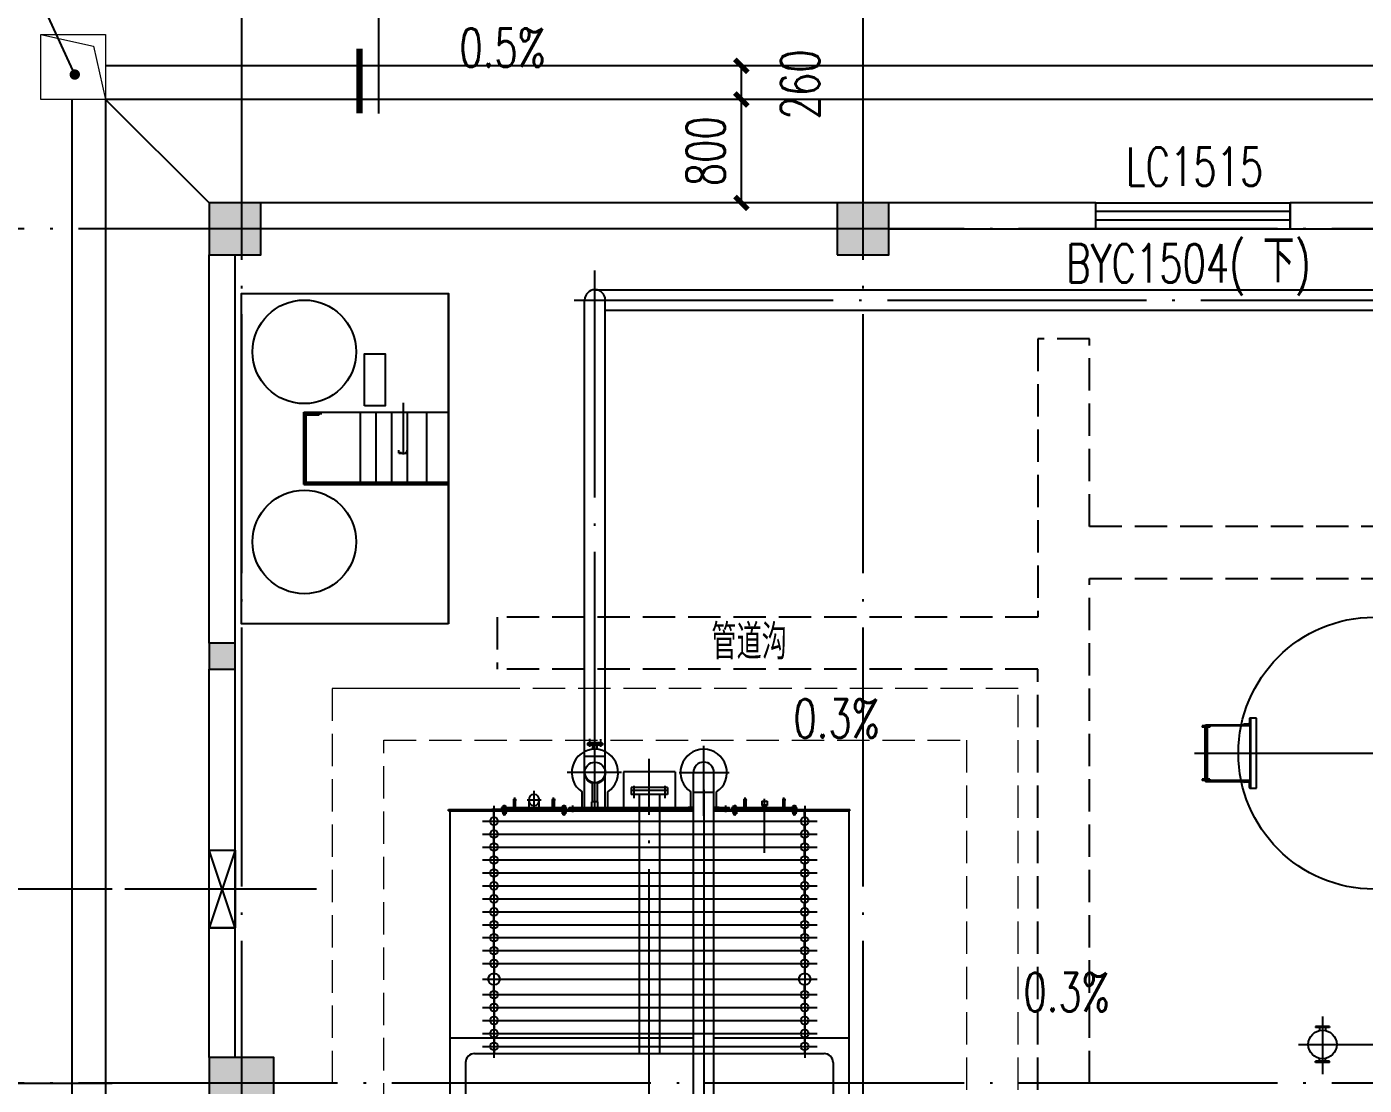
# Model space of a CAD drawing. Header units: millimetres. Extents: x 198973 to 311338, y 50799 to 196797.
# Drawn here: x 206707 to 217039, y 94688 to 102864 of the extents above; entities that cross this region are included whole.
import ezdxf

# ---------------------------------------------------------------- set-up
doc = ezdxf.new("R2010")
doc.units = ezdxf.units.MM
doc.header["$LTSCALE"] = 1000
for name, pattern in [('CENTER', [2, 1.25, -0.25, 0.25, -0.25]), ('DASH', [0.35, 0.25, -0.1]), ('DOTE', [2.42, 2, -0.2, 0.02, -0.2]), ('PHANTOM2', [125, 62.5, -12.5, 12.5, -12.5, 12.5, -12.5])]:
    doc.linetypes.add(name, pattern=pattern)
for name, color, linetype in [('3T_WOOD', 21, 'Continuous'), ('COLUMN', 255, 'Continuous'), ('DIM_IDEN', 3, 'Continuous'), ('DIM_LEAD', 3, 'Continuous'), ('DIM_SYMB', 3, 'Continuous'), ('DOTE', 1, 'CENTER'), ('PUB_DIM', 3, 'Continuous'), ('PUB_HATCH', 8, 'Continuous'), ('PUB_TEXT', 7, 'Continuous'), ('STAIR', 2, 'Continuous'), ('WALL', 141, 'Continuous'), ('WINDOW', 2, 'Continuous'), ('WINDOW_TEXT', 7, 'Continuous')]:
    doc.layers.add(name, color=color, linetype=linetype)
doc.layers.add('Z-综合管架', color=25, linetype='Continuous', lineweight=0)
doc.layers.add('假想线', color=3, linetype='PHANTOM2', lineweight=0)
doc.styles.add('_TCH_DIM', font='SIMPLEX', dxfattribs={"bigfont": 'GBCBIG'})
doc.styles.add('_TCH_DIM_T3', font='SIMPLEX', dxfattribs={"width": 0.705882, "bigfont": 'GBCBIG'})
doc.styles.add('_TCH_WINDOW', font='SIMPLEX', dxfattribs={"height": 3.5, "bigfont": 'GBCBIG'})
doc.styles.add('DIM_FONT', font='SIMPLEX.shx', dxfattribs={"width": 0.8})
doc.dimstyles.new('_TCH_ARCH&&100', dxfattribs={"dimtxt": 297.5, "dimasz": 100, "dimexe": 250, "dimexo": 300, "dimgap": 126.25, "dimtad": 1, "dimdec": 0, "dimzin": 0, "dimdsep": 46, "dimtxsty": '_TCH_DIM_T3', "dimblk": 'ARCHTICK', "dimcen": 0.09, "dimclrt": 7, "dimazin": 2, "dimtfac": 1, "dimtdec": 0, "dimtix": 1, "dimtmove": 2, "dimatfit": 3, "dimfxl": 1, "dimtolj": 1, "dimtzin": 0, "dimarcsym": 0})
doc.dimstyles.new('DIMN', dxfattribs={"dimtxt": 300, "dimasz": 1, "dimexe": 250, "dimexo": 300, "dimgap": 150, "dimtad": 1, "dimdec": 0, "dimzin": 0, "dimdsep": 46, "dimtxsty": 'DIM_FONT', "dimblk": '_DIMX', "dimcen": 0.09, "dimclrt": 7, "dimadec": 0, "dimazin": 0, "dimtfac": 1, "dimtdec": 0, "dimtix": 1, "dimtmove": 2, "dimatfit": 3, "dimldrblk": '_DIMX', "dimfxl": 1, "dimtolj": 1, "dimtzin": 0, "dimarcsym": 0})
pattern_1 = [(225, (233591.84226, 36028.68686), (0.08838834765, -0.08838834765), [])]
pattern_2 = [(315, (187660.60868, 36028.68686), (-0.08838834765, -0.08838834765), [])]
pattern_3 = [(225, (235371.84226, 36028.68686), (0.08838834765, -0.08838834765), [])]
pattern_4 = [(315, (189440.60868, 36028.68686), (-0.08838834765, -0.08838834765), [])]

# ---------------------------------------------------------------- blocks, each defined once
blk = doc.blocks.new('_ArchTick')
at = {"color": 0, "linetype": 'ByBlock', "const_width": 0.4}
blk.add_lwpolyline([(-0.5, -0.5), (0.5, 0.5)], dxfattribs=at)
blk = doc.blocks.new('*D35')
at = {"layer": 'DEFPOINTS', "color": 0, "transparency": 16777216}
for p in [(206419, 96203), (207668, 96203), (207668, 94703)]:
    blk.add_point(p, dxfattribs=at)
at = {"layer": 'PUB_DIM', "color": 0, "lineweight": -2, "transparency": 16777216}
for p, q in [((207368, 96203), (206169, 96203)), ((206419, 94703), (206419, 96203)), ((207368, 94703), (206169, 94703))]:
    blk.add_line(p, q, dxfattribs=at)
at = {"layer": 'PUB_DIM', "color": 0, "lineweight": -2, "transparency": 16777216, "xscale": 100, "yscale": 100, "zscale": 100}
for p, rotation in [((206419, 96203), 90), ((206419, 94703), 270)]:
    blk.add_blockref('_ArchTick', p, dxfattribs=dict(at, rotation=rotation))
at = {"layer": 'PUB_DIM', "color": 7, "transparency": 16777216, "insert": (206144, 95453), "char_height": 297.5, "attachment_point": 5, "rotation": 90, "style": '_TCH_DIM_T3'}
blk.add_mtext('\\A1;1500', dxfattribs=at)
blk = doc.blocks.new('*D62')
at = {"layer": 'DEFPOINTS', "color": 0, "transparency": 16777216}
for p in [(212227, 102303), (213166, 102303), (213166, 101503)]:
    blk.add_point(p, dxfattribs=at)
at = {"layer": 'PUB_DIM', "color": 0, "lineweight": -2, "transparency": 16777216}
for p, q in [((212866, 102303), (211977, 102303)), ((212227, 101503), (212227, 102303)), ((212866, 101503), (211977, 101503))]:
    blk.add_line(p, q, dxfattribs=at)
at = {"layer": 'PUB_DIM', "color": 0, "lineweight": -2, "transparency": 16777216, "xscale": 100, "yscale": 100, "zscale": 100}
for p, rotation in [((212227, 102303), 90), ((212227, 101503), 270)]:
    blk.add_blockref('_ArchTick', p, dxfattribs=dict(at, rotation=rotation))
at = {"layer": 'PUB_DIM', "color": 7, "transparency": 16777216, "insert": (211952, 101903), "char_height": 297.5, "attachment_point": 5, "rotation": 90, "style": '_TCH_DIM_T3'}
blk.add_mtext('\\A1;800', dxfattribs=at)
blk = doc.blocks.new('*D63')
at = {"layer": 'DEFPOINTS', "color": 0, "transparency": 16777216}
for p in [(212227, 102563), (213166, 102563), (213166, 102303)]:
    blk.add_point(p, dxfattribs=at)
at = {"layer": 'PUB_DIM', "color": 0, "lineweight": -2, "transparency": 16777216}
for p, q in [((212866, 102563), (211977, 102563)), ((212227, 102303), (212227, 102563)), ((212866, 102303), (211977, 102303))]:
    blk.add_line(p, q, dxfattribs=at)
at = {"layer": 'PUB_DIM', "color": 0, "lineweight": -2, "transparency": 16777216, "xscale": 100, "yscale": 100, "zscale": 100}
for p, rotation in [((212227, 102563), 90), ((212227, 102303), 270)]:
    blk.add_blockref('_ArchTick', p, dxfattribs=dict(at, rotation=rotation))
at = {"layer": 'PUB_DIM', "color": 7, "transparency": 16777216, "insert": (212681, 102419), "char_height": 297.5, "attachment_point": 5, "rotation": 90, "style": '_TCH_DIM_T3'}
blk.add_mtext('\\A1;260', dxfattribs=at)
blk = doc.blocks.new('$TCHSYS$WIN2D')
for p, q in [((-0.5, 0.5), (0.5, 0.5)), ((-0.5, 0.5), (-0.5, -0.5)), ((0.5, 0.5), (0.5, -0.5)), ((0.5, 0.1667), (-0.5, 0.1667)), ((0.5, -0.1667), (-0.5, -0.1667)), ((-0.5, -0.5), (0.5, -0.5))]:
    blk.add_line(p, q)
blk = doc.blocks.new('_FZH')
blk.add_lwpolyline([(-0.5, -0.5), (0.5, -0.5), (0.5, 0.5), (-0.5, 0.5)], close=True)
at = {"layer": 'PUB_HATCH'}
blk.add_solid([(-0.5, -0.5), (0.5, -0.5), (-0.5, 0.5), (0.5, 0.5)], dxfattribs=at)
blk = doc.blocks.new('*D170')
at = {"layer": 'DEFPOINTS', "color": 0, "transparency": 16777216}
for p in [(220054, 103466), (218616, 101503), (208116, 81103)]:
    blk.add_point(p, dxfattribs=at)
at = {"layer": 'STAIR', "color": 0, "lineweight": -2, "transparency": 16777216}
for p, q in [((220054, 103464), (220054, 104644)), ((218616, 103462), (220054, 103464)), ((218616, 101803), (218616, 103462))]:
    blk.add_line(p, q, dxfattribs=at)
at = {"layer": 'STAIR', "color": 7, "transparency": 16777216, "insert": (219754, 104130), "char_height": 300, "attachment_point": 5, "rotation": 90, "style": 'DIM_FONT'}
blk.add_mtext('\\A1;10500', dxfattribs=at)
blk = doc.blocks.new('_DIMX')
blk.add_line((-150, 0), (150, 0))
at = {"const_width": 50}
blk.add_lwpolyline([(-70, -70), (70, 70)], dxfattribs=at)
blk = doc.blocks.new('*D171')
at = {"layer": 'DEFPOINTS', "color": 0, "transparency": 16777216}
for p in [(221110, 103729), (218616, 101503), (208116, 81103)]:
    blk.add_point(p, dxfattribs=at)
at = {"layer": 'STAIR', "color": 0, "lineweight": -2, "transparency": 16777216}
for p, q in [((221106, 101503), (221108, 103729)), ((221108, 103729), (222334, 103729)), ((218916, 101503), (221106, 101503))]:
    blk.add_line(p, q, dxfattribs=at)
at = {"layer": 'STAIR', "color": 7, "transparency": 16777216, "insert": (221797, 104029), "char_height": 300, "attachment_point": 5, "style": 'DIM_FONT'}
blk.add_mtext('\\A1;20400', dxfattribs=at)

msp = doc.modelspace()

# ---------------------------------------------------------------- hatches: boundary and pattern name
at = {"layer": 'PUB_HATCH', "ltscale": 0.5}
h = msp.add_hatch(dxfattribs=at)
h.set_pattern_fill('ANSI31', color=256, angle=180, style=0)
h.set_pattern_definition(pattern_1)
h.paths.add_polyline_path([(210396.2, 96818.4), (210396.2, 96823.4), (210379.5, 96823.4), (210379.5, 96818.4)])
h = msp.add_hatch(dxfattribs=at)
h.set_pattern_fill('ANSI31', color=256, angle=180, style=0)
h.set_pattern_definition(pattern_1)
h.paths.add_polyline_path([(210426.2, 96818.4), (210426.2, 96823.4), (210396.2, 96823.4), (210396.2, 96818.4)])
h = msp.add_hatch(dxfattribs=at)
h.set_pattern_fill('ANSI31', color=256, angle=180, style=0)
h.set_pattern_definition(pattern_2)
h.paths.add_polyline_path([(210826.2, 96818.4), (210826.2, 96823.4), (210856.2, 96823.4), (210856.2, 96818.4)])
h = msp.add_hatch(dxfattribs=at)
h.set_pattern_fill('ANSI31', color=256, angle=180, style=0)
h.set_pattern_definition(pattern_2)
h.paths.add_polyline_path([(210856.2, 96818.4), (210856.2, 96823.4), (210872.9, 96823.4), (210872.9, 96818.4)])
h = msp.add_hatch(dxfattribs=at)
h.set_pattern_fill('ANSI31', color=256, angle=180, style=0)
h.set_pattern_definition(pattern_3)
h.paths.add_polyline_path([(212176.2, 96818.4), (212176.2, 96823.4), (212159.5, 96823.4), (212159.5, 96818.4)])
h = msp.add_hatch(dxfattribs=at)
h.set_pattern_fill('ANSI31', color=256, angle=180, style=0)
h.set_pattern_definition(pattern_3)
h.paths.add_polyline_path([(212206.2, 96818.4), (212206.2, 96823.4), (212176.2, 96823.4), (212176.2, 96818.4)])
h = msp.add_hatch(dxfattribs=at)
h.set_pattern_fill('ANSI31', color=256, angle=180, style=0)
h.set_pattern_definition(pattern_4)
h.paths.add_polyline_path([(212606.2, 96818.4), (212606.2, 96823.4), (212636.2, 96823.4), (212636.2, 96818.4)])
h = msp.add_hatch(dxfattribs=at)
h.set_pattern_fill('ANSI31', color=256, angle=180, style=0)
h.set_pattern_definition(pattern_4)
h.paths.add_polyline_path([(212636.2, 96818.4), (212636.2, 96823.4), (212652.9, 96823.4), (212652.9, 96818.4)])

# ---------------------------------------------------------------- linework, layer by layer
for p, q in [((209026.2, 98253.4), (208366.2, 98253.4)), ((209966.2, 98253.4), (208686.2, 98253.4))]:
    msp.add_line(p, q)
at = {"layer": '3T_WOOD'}
for p, q in [((219416.2, 102563.4), (213316.2, 102563.4)), ((208116.2, 101503.4), (207316.2, 102303.4)), ((219416.2, 102303.4), (213316.2, 102303.4)), ((207056.2, 97703.4), (207056.2, 84503.4)), ((207316.2, 97703.4), (207316.2, 80043.4))]:
    msp.add_line(p, q, dxfattribs=at)
for points in [[(213726.4, 102563.4), (207316.2, 102563.4)], [(207056.2, 102303.4), (207056.2, 97703.4)], [(213726.4, 102303.4), (207316.2, 102303.4), (207316.2, 97703.4)]]:
    msp.add_lwpolyline(points, dxfattribs=at)
at = {"layer": 'DIM_IDEN'}
msp.add_line((209426.8, 102194.4), (209426.8, 108207.2), dxfattribs=at)
at = {"layer": 'DIM_IDEN', "const_width": 50}
msp.add_lwpolyline([(209276.8, 102194.4), (209276.8, 102694.4)], dxfattribs=at)
at = {"layer": 'DIM_LEAD'}
msp.add_line((207078.2, 102495), (206335.7, 104121.5), dxfattribs=at)
at = {"layer": 'DIM_LEAD', "const_width": 40}
msp.add_lwpolyline([(207086.5, 102476.8, 1), (207069.9, 102513.1, 1)], format="xyb", close=True, dxfattribs=at)
at = {"layer": 'DIM_SYMB'}
for points in [[(210923.5, 102449.3, 0, 0, 0), (210155, 102449.3, 80, 0, 0), (209855, 102449.3, 0, 0, 0)], [(212524.3, 97520.8, 0, 0, 0), (211965.5, 97520.8, 80, 0, 0), (211665.5, 97520.8, 0, 0, 0)], [(214746.5, 95661.5, 0, 0, 0), (214746.5, 96231, 80, 0, 0), (214746.5, 96531, 0, 0, 0)]]:
    msp.add_lwpolyline(points, format="xyseb", dxfattribs=at)
at = {"layer": 'DOTE', "linetype": 'DOTE'}
for p, q in [((208366.2, 103063.8), (208366.2, 79066.4)), ((213166.2, 103063.8), (213166.2, 79066.4)), ((221208, 101303.4), (204762, 101303.4)), ((211096.2, 96808.4), (211096.2, 100981.7)), ((210936, 100753.4), (218891.2, 100753.4)), ((215726.7, 97253.4), (218181.1, 97253.4)), ((211516.2, 87097.9), (211516.2, 97210.9)), ((208944.5, 96203.4), (207465.8, 96203.4)), ((221208, 94703.4), (204762, 94703.4))]:
    msp.add_line(p, q, dxfattribs=at)
at = {"layer": 'PUB_HATCH', "ltscale": 0.5}
for p, q in [((208366.2, 100803.4), (209966.2, 100803.4)), ((209966.2, 98253.4), (209966.2, 100803.4)), ((211016.7, 96808.4), (211016.7, 100753.4)), ((211096.2, 100832.9), (218891.2, 100832.9)), ((211175.7, 96808.4), (211175.7, 100753.4)), ((211175.7, 100673.9), (218891.2, 100673.9)), ((209614.2, 99958.3), (209614.2, 99559.2)), ((208846.2, 99887.8), (209966.2, 99887.8)), ((208846.2, 99327.8), (208846.2, 99887.8)), ((208856.2, 99337.8), (208856.2, 99877.8)), ((208856.2, 99877.8), (208987.6, 99877.8)), ((208866.2, 99347.8), (208866.2, 99867.8)), ((208866.2, 99867.8), (208966.2, 99867.8)), ((208966.2, 99867.8), (208966.2, 99887.8)), ((209286.2, 99327.8), (209286.2, 99887.8)), ((209406.2, 99327.8), (209406.2, 99887.8)), ((209526.2, 99327.8), (209526.2, 99887.8)), ((209647.3, 99327.8), (209647.3, 99887.8)), ((209798, 99327.8), (209798, 99887.8)), ((209582.2, 99570.6), (209582.2, 99595)), ((209582.2, 99570.6), (209646.2, 99570.6)), ((209594.2, 99581.1), (209594.2, 99570.6)), ((209634.2, 99581.1), (209634.2, 99570.6)), ((209646.2, 99570.6), (209646.2, 99595)), ((208846.2, 99327.8), (209966.2, 99327.8)), ((208856.2, 99337.8), (209966.2, 99337.8)), ((208866.2, 99347.8), (209966.2, 99347.8)), ((215786.2, 97463.4), (215786.2, 97453.4)), ((216156.2, 97463.4), (215786.2, 97463.4)), ((215846.2, 97453.4), (215786.2, 97453.4)), ((215807.2, 97468.4), (215807.2, 97463.4)), ((215816.2, 97468.4), (215807.2, 97468.4)), ((215807.2, 97453.4), (215807.2, 97053.4)), ((215816.2, 97463.4), (215816.2, 97473.4)), ((215816.2, 97473.4), (216156.2, 97473.4)), ((215816.2, 97463.4), (215816.2, 97028.5)), ((215825.2, 97453.4), (215825.2, 97053.4)), ((215846.2, 97463.4), (215846.2, 97453.4)), ((216156.2, 97473.4), (216106.2, 97473.4)), ((216145.7, 97478.4), (216111.2, 97478.4)), ((216151.2, 97518.4), (216151.2, 97483.9)), ((216156.2, 97523.4), (216156.2, 97473.4)), ((216156.2, 97523.4), (216156.2, 97043.4)), ((216206.2, 97523.4), (216156.2, 97523.4)), ((216156.2, 97473.4), (216156.2, 97043.4)), ((216161.2, 97523.4), (216161.2, 97463.4)), ((216161.2, 97463.4), (216161.2, 96983.4)), ((216206.2, 97253.4), (216206.2, 97523.4)), ((211038.7, 97331.9), (211038.7, 97315.9)), ((211153.7, 97331.9), (211038.7, 97331.9)), ((211053.7, 97363.3), (211053.7, 97302.8)), ((211063.7, 97333.9), (211063.7, 97331.9)), ((211128.7, 97333.9), (211063.7, 97333.9)), ((211128.7, 97333.9), (211128.7, 97331.9)), ((211138.7, 97362.2), (211138.7, 97302.8)), ((211153.7, 97331.9), (211153.7, 97315.9)), ((211016.7, 97229.4), (211175.7, 97229.4)), ((211153.7, 97315.9), (211038.7, 97315.9)), ((211080.2, 97283.2), (211080.2, 97315.9)), ((211112.2, 97283.2), (211112.2, 97315.9)), ((211936.2, 96768.5), (211936.2, 97309.5)), ((216206.2, 96983.4), (216206.2, 97253.4)), ((211301.4, 97104.4), (210882.3, 97104.4)), ((211033.2, 97056), (211029.3, 97052.9)), ((211077.2, 96876.4), (211077.2, 97027.2)), ((211115.2, 96876.4), (211115.2, 97027.2)), ((211159.2, 97056), (211163.2, 97052.9)), ((211715.7, 97108.4), (211316.7, 97108.4)), ((211316.7, 97108.4), (211316.7, 96834.4)), ((211715.7, 97108.4), (211715.7, 96834.4)), ((211746.3, 97104.4), (212131.8, 97104.4)), ((211746.3, 97104.4), (212131.8, 97104.4)), ((211856.7, 91035.4), (211856.7, 97104.4)), ((212015.7, 91035.4), (212015.7, 97104.4)), ((215846.2, 97053.4), (215786.2, 97053.4)), ((215786.2, 97053.4), (215786.2, 97043.4)), ((215846.2, 97043.4), (215786.2, 97043.4)), ((216156.2, 97043.4), (215786.2, 97043.4)), ((215807.2, 97043.4), (215807.2, 97038.4)), ((215816.2, 97038.4), (215807.2, 97038.4)), ((215816.2, 97043.4), (215816.2, 97033.4)), ((215816.2, 97033.4), (216156.2, 97033.4)), ((215846.2, 97053.4), (215846.2, 97043.4)), ((216156.2, 97033.4), (216106.2, 97033.4)), ((216145.7, 97028.4), (216111.2, 97028.4)), ((216151.2, 96988.4), (216151.2, 97022.9)), ((216156.2, 97033.4), (216156.2, 97043.4)), ((216156.2, 97043.4), (216156.2, 96983.4)), ((216156.2, 96983.4), (216156.2, 97033.4)), ((210626.2, 96841.4), (210626.2, 96961.5)), ((210997.2, 96834.4), (210997.2, 96954.7)), ((211115.2, 96876.4), (211115.2, 96974.9)), ((211195.2, 96834.4), (211195.2, 96954.7)), ((211656.2, 96988.4), (211376.2, 96988.4)), ((211376.2, 96988.4), (211376.2, 96934.4)), ((211656.2, 96964.4), (211376.2, 96964.4)), ((211656.2, 96934.4), (211376.2, 96934.4)), ((211396.2, 97001.3), (211396.2, 96907)), ((211436.7, 96934.4), (211436.7, 95463.9)), ((211595.7, 96934.4), (211595.7, 95463.9)), ((211636.2, 97001.3), (211636.2, 96907)), ((211656.2, 96988.4), (211656.2, 96934.4)), ((211837.2, 96834.4), (211837.2, 96954.7)), ((211856.7, 96952.4), (212015.7, 96952.4)), ((211936.2, 96970.4), (211936.2, 91035.4)), ((212035.2, 96834.4), (212035.2, 96954.7)), ((216156.2, 96983.4), (216206.2, 96983.4)), ((209966.2, 96818.4), (210426.2, 96818.4)), ((209966.2, 96808.4), (209966.2, 96818.4)), ((209966.2, 96808.4), (209966.2, 96818.4)), ((209966.2, 96808.4), (210826.2, 96808.4)), ((210314.2, 96808.4), (209976.2, 96808.4)), ((209976.2, 96808.4), (209976.2, 87313.4)), ((210426.2, 96818.4), (210298.7, 96818.4)), ((210826.2, 96808.4), (210298.7, 96808.4)), ((210314.2, 96808.4), (210318.2, 96808.4)), ((210314.2, 96758.3), (210314.2, 96808.4)), ((210314.2, 96808.4), (210318.2, 96808.4)), ((210316.2, 96847.1), (210316.2, 94899.6)), ((210318.2, 96758.3), (210318.2, 96808.4)), ((210376.2, 96833.4), (210588.2, 96833.4)), ((210376.2, 96823.4), (210376.2, 96833.4)), ((210376.2, 96823.4), (210376.2, 96833.4)), ((210376.2, 96823.4), (210588.2, 96823.4)), ((210379.5, 96818.4), (210379.5, 96823.4)), ((210382.4, 96833.4), (210382.4, 96842.4)), ((210382.4, 96833.4), (210410.1, 96833.4)), ((210385.8, 96843.4), (210406.6, 96843.4)), ((210406.6, 96808.4), (210385.8, 96808.4)), ((210389.3, 96833.4), (210389.3, 96842.4)), ((210396.2, 96855.6), (210396.2, 96771.4)), ((210403.2, 96833.4), (210403.2, 96842.4)), ((210410.1, 96833.4), (210410.1, 96842.4)), ((210426.2, 96818.4), (211856.7, 96818.4)), ((210461.8, 96893.4), (210490, 96893.4)), ((210469.2, 96833.4), (210469.2, 96893.4)), ((210476.2, 96823.4), (210476.2, 96910.3)), ((210483.2, 96833.4), (210483.2, 96893.4)), ((210572.2, 96891.9), (210681.4, 96891.9)), ((210588.2, 96833.4), (210588.2, 96891.9)), ((210588.2, 96833.4), (210876.2, 96833.4)), ((210588.2, 96823.4), (210876.2, 96823.4)), ((210664.2, 96833.4), (210664.2, 96891.9)), ((210790.6, 96893.4), (210762.4, 96893.4)), ((210769.2, 96833.4), (210769.2, 96893.4)), ((210776.2, 96823.4), (210776.2, 96910.3)), ((210783.2, 96833.4), (210783.2, 96893.4)), ((210826.2, 96808.4), (211856.7, 96808.4)), ((210842.4, 96833.4), (210842.4, 96842.4)), ((210870.1, 96833.4), (210842.4, 96833.4)), ((210866.6, 96843.4), (210845.8, 96843.4)), ((210845.8, 96808.4), (210866.6, 96808.4)), ((210849.3, 96833.4), (210849.3, 96842.4)), ((210856.2, 96855.6), (210856.2, 96771.4)), ((210863.2, 96833.4), (210863.2, 96842.4)), ((210870.1, 96833.4), (210870.1, 96842.4)), ((210872.9, 96818.4), (210872.9, 96823.4)), ((210876.2, 96823.4), (210876.2, 96833.4)), ((210876.2, 96823.4), (210876.2, 96833.4)), ((210896.2, 96818.4), (210896.2, 96834.4)), ((210896.2, 96834.4), (211856.7, 96834.4)), ((210926.2, 96797.2), (210926.2, 96850.4)), ((211072.7, 96834.4), (211072.7, 96876.4)), ((211119.7, 96876.4), (211072.7, 96876.4)), ((211119.7, 96834.4), (211119.7, 96876.4)), ((211856.7, 96834.4), (211816.2, 96834.4)), ((212015.7, 96834.4), (212136.2, 96834.4)), ((212056.2, 96834.4), (212015.7, 96834.4)), ((212015.7, 96818.4), (212606.2, 96818.4)), ((212015.7, 96808.4), (212206.2, 96808.4)), ((212106.2, 96797.2), (212106.2, 96850.4)), ((212136.2, 96818.4), (212136.2, 96834.4)), ((212156.2, 96833.4), (212393.7, 96833.4)), ((212156.2, 96823.4), (212156.2, 96833.4)), ((212156.2, 96823.4), (212156.2, 96833.4)), ((212156.2, 96823.4), (212393.7, 96823.4)), ((212159.5, 96818.4), (212159.5, 96823.4)), ((212162.4, 96833.4), (212162.4, 96842.4)), ((212162.4, 96833.4), (212190.1, 96833.4)), ((212165.8, 96843.4), (212186.6, 96843.4)), ((212186.6, 96808.4), (212165.8, 96808.4)), ((212169.3, 96833.4), (212169.3, 96842.4)), ((212176.2, 96855.6), (212176.2, 96771.4)), ((212183.2, 96833.4), (212183.2, 96842.4)), ((212190.1, 96833.4), (212190.1, 96842.4)), ((212206.2, 96808.4), (213066.2, 96808.4)), ((212241.8, 96893.4), (212270, 96893.4)), ((212249.2, 96833.4), (212249.2, 96893.4)), ((212256.2, 96823.4), (212256.2, 96910.3)), ((212263.2, 96833.4), (212263.2, 96893.4)), ((212386.2, 96881.8), (212387.8, 96883.4)), ((212386.2, 96881.8), (212386.2, 96850)), ((212386.2, 96850), (212387.8, 96848.4)), ((212387.8, 96883.4), (212424.6, 96883.4)), ((212387.8, 96848.4), (212393.7, 96848.4)), ((212393.2, 96853.4), (212393.2, 96848.4)), ((212393.2, 96853.4), (212419.2, 96853.4)), ((212393.7, 96853.4), (212393.7, 96833.4)), ((212393.7, 96833.4), (212656.2, 96833.4)), ((212393.7, 96823.4), (212656.2, 96823.4)), ((212406.2, 96483), (212406.2, 96900.7)), ((212418.7, 96853.4), (212418.7, 96833.4)), ((212418.7, 96848.4), (212424.6, 96848.4)), ((212419.2, 96853.4), (212419.2, 96848.4)), ((212426.2, 96881.8), (212424.6, 96883.4)), ((212424.6, 96848.4), (212426.2, 96850)), ((212426.2, 96881.8), (212426.2, 96850)), ((212570.6, 96893.4), (212542.4, 96893.4)), ((212549.2, 96833.4), (212549.2, 96893.4)), ((212556.2, 96823.4), (212556.2, 96910.3)), ((212563.2, 96833.4), (212563.2, 96893.4)), ((212606.2, 96818.4), (213066.2, 96818.4)), ((212622.4, 96833.4), (212622.4, 96842.4)), ((212650.1, 96833.4), (212622.4, 96833.4)), ((212646.6, 96843.4), (212625.8, 96843.4)), ((212625.8, 96808.4), (212646.6, 96808.4)), ((212629.3, 96833.4), (212629.3, 96842.4)), ((212636.2, 96855.6), (212636.2, 96771.4)), ((212643.2, 96833.4), (212643.2, 96842.4)), ((212650.1, 96833.4), (212650.1, 96842.4)), ((212652.9, 96818.4), (212652.9, 96823.4)), ((212656.2, 96823.4), (212656.2, 96833.4)), ((212656.2, 96823.4), (212656.2, 96833.4)), ((212714.2, 96808.4), (212718.2, 96808.4)), ((212714.2, 96808.4), (212718.2, 96808.4)), ((212714.2, 96758.3), (212714.2, 96808.4)), ((212716.2, 96847.1), (212716.2, 94899.6)), ((212718.2, 96758.3), (212718.2, 96808.4)), ((212718.2, 96808.4), (213056.2, 96808.4)), ((213056.2, 96808.4), (213056.2, 88865.7)), ((213066.2, 96808.4), (213066.2, 96818.4)), ((210227.1, 96728.4), (212811.9, 96728.4)), ((210382.4, 96807.4), (210382.4, 96795.3)), ((210383.7, 96794.3), (210383.7, 96784.8)), ((210383.7, 96794.3), (210408.7, 96794.3)), ((210383.7, 96784.8), (210396.2, 96784.8)), ((210389.3, 96807.4), (210389.3, 96795.3)), ((210408.7, 96784.8), (210396.2, 96784.8)), ((210403.2, 96807.4), (210403.2, 96795.3)), ((210408.7, 96794.3), (210408.7, 96784.8)), ((210410.1, 96807.4), (210410.1, 96795.3)), ((210842.4, 96807.4), (210842.4, 96795.3)), ((210843.7, 96794.3), (210843.7, 96784.8)), ((210868.7, 96794.3), (210843.7, 96794.3)), ((210843.7, 96784.8), (210856.2, 96784.8)), ((210849.3, 96807.4), (210849.3, 96795.3)), ((210868.7, 96784.8), (210856.2, 96784.8)), ((210863.2, 96807.4), (210863.2, 96795.3)), ((210868.7, 96794.3), (210868.7, 96784.8)), ((210870.1, 96807.4), (210870.1, 96795.3)), ((212162.4, 96807.4), (212162.4, 96795.3)), ((212163.7, 96794.3), (212163.7, 96784.8)), ((212163.7, 96794.3), (212188.7, 96794.3)), ((212163.7, 96784.8), (212176.2, 96784.8)), ((212169.3, 96807.4), (212169.3, 96795.3)), ((212188.7, 96784.8), (212176.2, 96784.8)), ((212183.2, 96807.4), (212183.2, 96795.3)), ((212188.7, 96794.3), (212188.7, 96784.8)), ((212190.1, 96807.4), (212190.1, 96795.3)), ((212622.4, 96807.4), (212622.4, 96795.3)), ((212623.7, 96794.3), (212623.7, 96784.8)), ((212648.7, 96794.3), (212623.7, 96794.3)), ((212623.7, 96784.8), (212636.2, 96784.8)), ((212629.3, 96807.4), (212629.3, 96795.3)), ((212648.7, 96784.8), (212636.2, 96784.8)), ((212643.2, 96807.4), (212643.2, 96795.3)), ((212648.7, 96794.3), (212648.7, 96784.8)), ((212650.1, 96807.4), (212650.1, 96795.3)), ((210227.1, 96628.4), (212811.9, 96628.4)), ((210314.2, 96658.3), (210314.2, 96698.5)), ((210318.2, 96658.3), (210318.2, 96698.5)), ((212714.2, 96658.3), (212714.2, 96698.5)), ((212718.2, 96658.3), (212718.2, 96698.5)), ((210227.1, 96528.4), (212811.9, 96528.4)), ((210314.2, 96558.3), (210314.2, 96598.5)), ((210314.2, 96458.3), (210314.2, 96498.5)), ((210318.2, 96558.3), (210318.2, 96598.5)), ((210318.2, 96458.3), (210318.2, 96498.5)), ((212714.2, 96558.3), (212714.2, 96598.5)), ((212714.2, 96458.3), (212714.2, 96498.5)), ((212718.2, 96558.3), (212718.2, 96598.5)), ((212718.2, 96458.3), (212718.2, 96498.5)), ((210227.1, 96428.4), (212811.9, 96428.4)), ((210314.2, 96358.3), (210314.2, 96398.5)), ((210318.2, 96358.3), (210318.2, 96398.5)), ((212714.2, 96358.3), (212714.2, 96398.5)), ((212718.2, 96358.3), (212718.2, 96398.5)), ((210227.1, 96328.4), (212811.9, 96328.4)), ((210314.2, 96258.3), (210314.2, 96298.5)), ((210318.2, 96258.3), (210318.2, 96298.5)), ((212714.2, 96258.3), (212714.2, 96298.5)), ((212718.2, 96258.3), (212718.2, 96298.5)), ((210227.1, 96228.4), (212811.9, 96228.4)), ((210314.2, 96158.3), (210314.2, 96198.5)), ((210318.2, 96158.3), (210318.2, 96198.5)), ((212714.2, 96158.3), (212714.2, 96198.5)), ((212718.2, 96158.3), (212718.2, 96198.5)), ((210227.1, 96128.4), (212811.9, 96128.4)), ((210314.2, 96058.3), (210314.2, 96098.5)), ((210318.2, 96058.3), (210318.2, 96098.5)), ((212714.2, 96058.3), (212714.2, 96098.5)), ((212718.2, 96058.3), (212718.2, 96098.5)), ((210227.1, 96028.4), (212811.9, 96028.4)), ((210314.2, 95958.3), (210314.2, 95998.5)), ((210318.2, 95958.3), (210318.2, 95998.5)), ((212714.2, 95958.3), (212714.2, 95998.5)), ((212718.2, 95958.3), (212718.2, 95998.5)), ((210227.1, 95928.4), (212811.9, 95928.4)), ((210314.2, 95858.3), (210314.2, 95898.5)), ((210318.2, 95858.3), (210318.2, 95898.5)), ((212714.2, 95858.3), (212714.2, 95898.5)), ((212718.2, 95858.3), (212718.2, 95898.5)), ((210227.1, 95828.4), (212811.9, 95828.4)), ((210314.2, 95758.3), (210314.2, 95798.5)), ((210318.2, 95758.3), (210318.2, 95798.5)), ((212714.2, 95758.3), (212714.2, 95798.5)), ((212718.2, 95758.3), (212718.2, 95798.5)), ((210227.1, 95728.4), (212811.9, 95728.4)), ((210314.2, 95658.3), (210314.2, 95698.5)), ((210318.2, 95658.3), (210318.2, 95698.5)), ((212714.2, 95658.3), (212714.2, 95698.5)), ((212718.2, 95658.3), (212718.2, 95698.5)), ((210227.1, 95628.4), (212811.9, 95628.4)), ((210314.2, 95598.5), (210314.2, 95552.9)), ((210318.2, 95598.5), (210318.2, 95552.9)), ((212714.2, 95598.5), (212714.2, 95552.9)), ((212718.2, 95598.5), (212718.2, 95552.9)), ((210227.1, 95508.4), (212811.9, 95508.4)), ((210227.1, 95388.4), (212811.9, 95388.4)), ((210314.2, 95418.3), (210314.2, 95464)), ((210318.2, 95418.3), (210318.2, 95463.9)), ((211436.7, 95463.9), (211436.7, 94933.4)), ((211595.7, 95463.9), (211595.7, 94933.4)), ((212714.2, 95418.3), (212714.2, 95463.9)), ((212718.2, 95418.3), (212718.2, 95464)), ((210227.1, 95288.4), (212811.9, 95288.4)), ((210314.2, 95358.5), (210314.2, 95318.3)), ((210314.2, 95258.5), (210314.2, 95218.3)), ((210318.2, 95358.5), (210318.2, 95318.3)), ((210318.2, 95258.5), (210318.2, 95218.3)), ((212714.2, 95358.5), (212714.2, 95318.3)), ((212714.2, 95258.5), (212714.2, 95218.3)), ((212718.2, 95358.5), (212718.2, 95318.3)), ((212718.2, 95258.5), (212718.2, 95218.3)), ((210227.1, 95188.4), (212811.9, 95188.4)), ((210314.2, 95158.5), (210314.2, 95118.3)), ((210318.2, 95158.5), (210318.2, 95118.3)), ((212714.2, 95158.5), (212714.2, 95118.3)), ((212718.2, 95158.5), (212718.2, 95118.3)), ((216716.2, 95218.9), (216716.2, 94773.4)), ((209976.2, 95053.4), (211856.7, 95053.4)), ((210227.1, 95088.4), (212811.9, 95088.4)), ((210314.2, 95058.5), (210314.2, 95018.3)), ((210318.2, 95058.5), (210318.2, 95018.3)), ((212015.7, 95053.4), (213056.2, 95053.4)), ((212714.2, 95058.5), (212714.2, 95018.3)), ((212718.2, 95058.5), (212718.2, 95018.3)), ((216661.2, 95143.4), (216661.2, 95133.4)), ((216771.2, 95143.4), (216661.2, 95143.4)), ((216771.2, 95133.4), (216661.2, 95133.4)), ((216693.7, 95133.4), (216693.7, 95111.1)), ((216738.7, 95133.4), (216738.7, 95111.1)), ((216771.2, 95143.4), (216771.2, 95133.4)), ((210227.1, 94988.4), (212811.9, 94988.4)), ((210314.2, 94958.5), (210314.2, 94933.4)), ((210318.2, 94958.5), (210318.2, 94933.4)), ((212714.2, 94958.5), (212714.2, 94933.4)), ((212718.2, 94958.5), (212718.2, 94933.4)), ((216529.6, 95003.4), (217690.7, 95003.4)), ((210096.2, 94863.4), (210096.2, 88003.4)), ((210166.2, 94933.4), (212866.2, 94933.4)), ((211595.7, 94937.4), (211595.7, 94933.4)), ((212936.2, 94863.4), (212936.2, 88003.4)), ((216661.2, 94863.4), (216661.2, 94873.4)), ((216771.2, 94873.4), (216661.2, 94873.4)), ((216771.2, 94863.4), (216661.2, 94863.4)), ((216693.7, 94873.4), (216693.7, 94895.7)), ((216738.7, 94873.4), (216738.7, 94895.7)), ((216771.2, 94863.4), (216771.2, 94873.4))]:
    msp.add_line(p, q, dxfattribs=at)
for points in [[(209966.2, 98253.4), (208366.2, 98253.4), (208366.2, 100803.4), (209966.2, 100803.4)], [(209315.6, 99937), (209315.6, 100337), (209475.6, 100337), (209475.6, 99937)]]:
    msp.add_lwpolyline(points, close=True, dxfattribs=at)
for centre, radius in [((208851.1, 100353.2), 400), ((208851.1, 98885.4), 400), ((217116.2, 97253.4), 1050), ((211096.2, 97104.4), 79.5), ((210476.2, 96893.4), 7), ((210776.2, 96893.4), 7), ((212256.2, 96893.4), 7), ((212556.2, 96893.4), 7), ((210316.2, 96728.4), 30), ((212716.2, 96728.4), 30), ((210316.2, 96628.4), 30), ((212716.2, 96628.4), 30), ((210316.2, 96528.4), 30), ((212716.2, 96528.4), 30), ((210316.2, 96428.4), 30), ((212716.2, 96428.4), 30), ((210316.2, 96328.4), 30), ((212716.2, 96328.4), 30), ((210316.2, 96228.4), 30), ((212716.2, 96228.4), 30), ((210316.2, 96128.4), 30), ((212716.2, 96128.4), 30), ((210316.2, 96028.4), 30), ((212716.2, 96028.4), 30), ((210316.2, 95928.4), 30), ((212716.2, 95928.4), 30), ((210316.2, 95828.4), 30), ((212716.2, 95828.4), 30), ((210316.2, 95728.4), 30), ((212716.2, 95728.4), 30), ((210316.2, 95628.4), 30), ((212716.2, 95628.4), 30), ((210316.2, 95508.4), 44.5), ((212716.2, 95508.4), 44.5), ((210316.2, 95388.4), 30), ((212716.2, 95388.4), 30), ((210316.2, 95288.4), 30), ((212716.2, 95288.4), 30), ((210316.2, 95188.4), 30), ((212716.2, 95188.4), 30), ((210316.2, 95088.4), 30), ((212716.2, 95088.4), 30), ((216716.2, 95003.4), 110), ((210316.2, 94988.4), 30), ((212716.2, 94988.4), 30)]:
    msp.add_circle(centre, radius, dxfattribs=at)
for centre, radius, start, end in [((211096.2, 100753.4), 79.5, 0, 180), ((216111.2, 97473.4), 5, 90, 180), ((216145.7, 97483.9), 5.5, 270, 0), ((216156.2, 97518.4), 5, 90, 180), ((211096.2, 97104.4), 179.5, 303.47218, 236.52782), ((211936.2, 97104.4), 179.5, 303.47218, 236.52782), ((211936.2, 97104.4), 79.5, 0, 180), ((211096.2, 97104.4), 79.5, 180, 0), ((211096.2, 97104.5), 84.5, 217.6, 257.00582), ((211096.2, 97104.5), 84.5, 282.99418, 322.4), ((216111.2, 97033.4), 5, 180, 270), ((216145.7, 97022.9), 5.5, 0, 90), ((216156.2, 96988.4), 5, 180, 270), ((210385.8, 96836.9), 6.5, 57.79577, 122.20423), ((210385.8, 96801.9), 6.5, 57.79577, 122.20423), ((210396.2, 96818.9), 24.5, 73.57358, 106.42642), ((210396.2, 96783.9), 24.5, 73.57358, 106.42642), ((210406.6, 96836.9), 6.5, 57.79577, 122.20423), ((210406.6, 96801.9), 6.5, 57.79577, 122.20423), ((210845.8, 96836.9), 6.5, 57.79577, 122.20423), ((210845.8, 96801.9), 6.5, 57.79577, 122.20423), ((210856.2, 96818.9), 24.5, 73.57358, 106.42642), ((210856.2, 96783.9), 24.5, 73.57358, 106.42642), ((210866.6, 96836.9), 6.5, 57.79577, 122.20423), ((210866.6, 96801.9), 6.5, 57.79577, 122.20423), ((212165.8, 96836.9), 6.5, 57.79577, 122.20423), ((212165.8, 96801.9), 6.5, 57.79577, 122.20423), ((212176.2, 96818.9), 24.5, 73.57358, 106.42642), ((212176.2, 96783.9), 24.5, 73.57358, 106.42642), ((212186.6, 96836.9), 6.5, 57.79577, 122.20423), ((212186.6, 96801.9), 6.5, 57.79577, 122.20423), ((212625.8, 96836.9), 6.5, 57.79577, 122.20423), ((212625.8, 96801.9), 6.5, 57.79577, 122.20423), ((212636.2, 96818.9), 24.5, 73.57358, 106.42642), ((212636.2, 96783.9), 24.5, 73.57358, 106.42642), ((212646.6, 96836.9), 6.5, 57.79577, 122.20423), ((212646.6, 96801.9), 6.5, 57.79577, 122.20423), ((210385.8, 96800.8), 6.5, 237.79577, 302.20423), ((210396.2, 96786.8), 10.5, 190.91862, 349.08138), ((210396.2, 96818.8), 24.5, 253.57358, 286.42642), ((210406.6, 96800.8), 6.5, 237.79577, 302.20423), ((210845.8, 96800.8), 6.5, 237.79577, 302.20423), ((210856.2, 96786.8), 10.5, 190.91862, 349.08138), ((210856.2, 96818.8), 24.5, 253.57358, 286.42642), ((210866.6, 96800.8), 6.5, 237.79577, 302.20423), ((212165.8, 96800.8), 6.5, 237.79577, 302.20423), ((212176.2, 96786.8), 10.5, 190.91862, 349.08138), ((212176.2, 96818.8), 24.5, 253.57358, 286.42642), ((212186.6, 96800.8), 6.5, 237.79577, 302.20423), ((212625.8, 96800.8), 6.5, 237.79577, 302.20423), ((212636.2, 96786.8), 10.5, 190.91862, 349.08138), ((212636.2, 96818.8), 24.5, 253.57358, 286.42642), ((212646.6, 96800.8), 6.5, 237.79577, 302.20423), ((210166.2, 94863.4), 70, 90, 180), ((212866.2, 94863.4), 70, 0, 90)]:
    msp.add_arc(centre, radius, start, end, dxfattribs=at)
msp.add_ellipse((210626.2, 96891.9), major_axis=(0, 45.3), ratio=0.8397069, dxfattribs=at)
at = {"layer": 'STAIR'}
msp.add_lwpolyline([(208316.2, 96503.4), (208316.2, 95903.4), (208116.2, 95903.4), (208116.2, 96503.4), (208316.2, 96503.4), (208116.2, 95903.4), (208316.2, 95903.4), (208116.2, 96503.4)], dxfattribs=at)
at = {"layer": 'WALL'}
for p, q in [((212966.2, 101503.4), (208516.2, 101503.4)), ((214966.4, 101503.4), (213366.2, 101503.4)), ((214966.4, 101303.4), (214966.4, 101503.4)), ((218216.2, 101503.4), (216466.4, 101503.4)), ((216466.4, 101503.4), (216466.4, 101303.4)), ((212966.2, 101303.4), (208516.2, 101303.4)), ((213366.2, 101303.4), (214966.4, 101303.4)), ((216466.4, 101303.4), (218216.2, 101303.4)), ((208116.2, 98103.4), (208116.2, 101103.4)), ((208316.2, 98103.4), (208316.2, 101103.4)), ((208116.2, 94903.4), (208116.2, 97903.4)), ((208316.2, 94903.4), (208316.2, 97903.4))]:
    msp.add_line(p, q, dxfattribs=at)
at = {"layer": 'WINDOW', "linetype": 'DASH'}
for p, q in [((214516.2, 97903.4), (210341.2, 97903.4)), ((214516.2, 88703.4), (214516.2, 97903.4))]:
    msp.add_line(p, q, dxfattribs=at)
for points in [[(219366.2, 99003.4), (214916.2, 99003.4), (214916.2, 100453.4), (214516.2, 100453.4), (214516.2, 98303.4), (210341.2, 98303.4), (210341.2, 97903.4)], [(214516.2, 88703.4), (216666.2, 88703.4), (216666.2, 88903.4), (214916.2, 88903.4), (214916.2, 91503.4), (217866.2, 91503.4), (217866.2, 91903.4), (214916.2, 91903.4), (214916.2, 98603.4), (219366.2, 98603.4)]]:
    msp.add_lwpolyline(points, dxfattribs=at)
at = {"layer": 'Z-综合管架', "linetype": 'DASH'}
for p, q in [((214366.2, 97753.4), (209066.2, 97753.4)), ((214366.2, 88703.4), (214366.2, 97753.4))]:
    msp.add_line(p, q, dxfattribs=at)
for points in [[(210341.2, 97753.4), (209066.2, 97753.4), (209066.2, 82903.4)], [(209466.2, 82903.4), (209466.2, 97353.4), (213966.2, 97353.4), (213966.2, 88703.4), (214366.2, 88703.4)]]:
    msp.add_lwpolyline(points, dxfattribs=at)
at = {"layer": '假想线'}
for p, q in [((206816.2, 102803.4), (207223.6, 102715.3)), ((207223.6, 102715.3), (207316.2, 102303.4))]:
    msp.add_line(p, q, dxfattribs=at)
msp.add_lwpolyline([(206816.2, 102803.4), (207316.2, 102803.4), (207316.2, 102303.4), (206816.2, 102303.4)], close=True, dxfattribs=at)

# ---------------------------------------------------------------- block references
at = {"layer": 'COLUMN'}
for p, xscale, yscale, zscale in [((208316.2, 101303.4), 400, 400, 400), ((213166.2, 101303.4), 400, 400, 400), ((208216.2, 98003.4), 200, 200, 200), ((208366.2, 94703.4), 500, 400, 400)]:
    msp.add_blockref('_FZH', p, dxfattribs=dict(at, xscale=xscale, yscale=yscale, zscale=zscale))
at = {"layer": 'WINDOW'}
ref = msp.add_blockref('$TCHSYS$WIN2D', (215716.4, 101403.4), dxfattribs=dict(at, xscale=-1500, yscale=200, zscale=-1500, rotation=180))
ref.add_attrib('A', 'LC1515', (215196.4, 101634.6), dxfattribs={"layer": 'WINDOW_TEXT', "height": 297.5, "style": '_TCH_WINDOW', "width": 0.705882})

# ---------------------------------------------------------------- texts
at = {"layer": 'DIM_LEAD', "color": 7, "style": '_TCH_DIM'}
msp.add_text('管道沟', height=270.07, dxfattribs=at).set_placement((211995.6, 97977.6))
at = {"layer": 'PUB_TEXT', "style": '_TCH_DIM', "width": 0.705882}
for s, p in [('0.5%', (210049.2, 102554.3)), ('0.3%', (212629.3, 97372.1)), ('0.3%', (214406.5, 95259))]:
    msp.add_text(s, height=297.5, dxfattribs=at).set_placement(p)
at = {"layer": 'WINDOW_TEXT', "style": '_TCH_WINDOW', "width": 0.705882}
for s, p in [('BYC1504(', (214735.5, 100888.5)), (')', (216501.3, 100888.5))]:
    msp.add_text(s, height=297.5, dxfattribs=at).set_placement(p)
at = {"layer": 'WINDOW_TEXT', "style": '_TCH_WINDOW'}
msp.add_text('下', height=337.6, dxfattribs=at).set_placement((216255.5, 100888.5))

# ---------------------------------------------------------------- dimensions: what is measured, and where the dimension line sits
at = {"layer": 'PUB_DIM'}
dim = msp.add_linear_dim(base=(212227.4, 102563.4), p1=(213166.2, 102303.4), p2=(213166.2, 102563.4), angle=90, text='260', dimstyle='_TCH_ARCH&&100', dxfattribs=at)
dim.commit()
dim.dimension.update_dxf_attribs({"geometry": '*D63', "text_midpoint": (212681.2, 102419.5), "dimtype": 129})
for p1, p2, distance, text, picture, middle in [((213166.2, 101503.4), (213166.2, 102303.4), 938.8, '800', '*D62', (211952.4, 101903.4)), ((207668.2, 94703.4), (207668.2, 96203.4), 1249.2, '1500', '*D35', (206144, 95453.4))]:
    dim = msp.add_aligned_dim(p1=p1, p2=p2, distance=distance, text=text, dimstyle='_TCH_ARCH&&100', dxfattribs=at)
    dim.commit()
    dim.dimension.update_dxf_attribs({"geometry": picture, "text_midpoint": middle})
at = {"layer": 'STAIR'}
for offset, dtype, picture, middle in [((1437.7, 1962.3), 1, '*D170', (219753.9, 104130)), ((2493.4, 2226), 0, '*D171', (221796.7, 104029.4))]:
    dim = msp.add_ordinate_dim(feature_location=(218616.2, 101503.4), offset=offset, dtype=dtype, origin=(208116.2, 81103.4), dimstyle='DIMN', dxfattribs=at)
    dim.commit()
    dim.dimension.update_dxf_attribs({"geometry": picture, "text_midpoint": middle})

doc.saveas('drawing.dxf')
